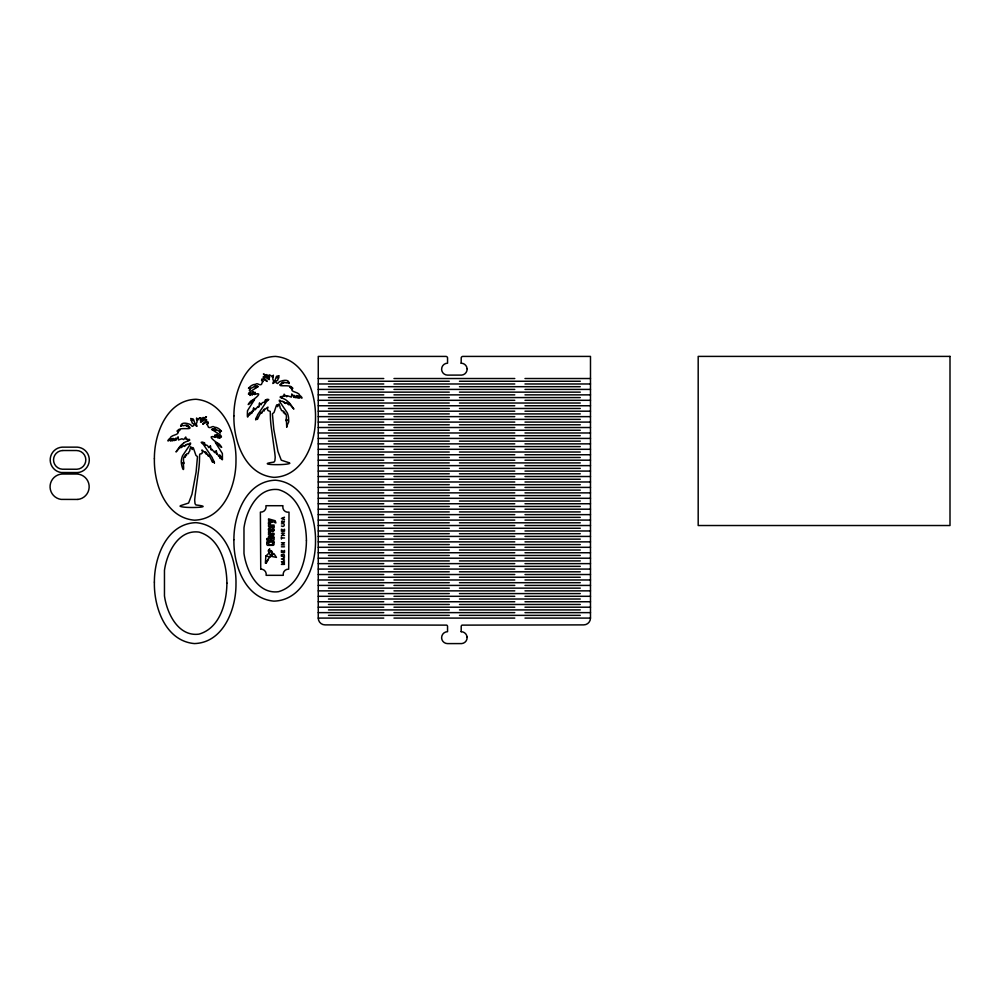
<?xml version="1.0" encoding="UTF-8"?>
<svg xmlns="http://www.w3.org/2000/svg" width="1000" height="1000" viewBox="0 0 1000 1000"><rect width="100%" height="100%" fill="white"/><g stroke="black" fill="none" stroke-linecap="round" stroke-linejoin="round"><path stroke-width="1.5" d="M461.175 363.212L461.213 357.812A1.7 1.7 0 0 1 462.887 356.413L590.487 356.413L590.487 618.088A6.8 6.8 0 0 1 583.688 624.888L462.038 625.125A1.7 1.7 0 0 0 461.213 626.3L461.175 631.7M284.462 403.05L285.375 402.962A3.562 3.562 0 0 1 285.525 403.512L286.725 402.438L287.538 403.825A1.975 1.975 0 0 0 287.925 404.212L288.263 404.425A7.25 7.25 0 0 1 288.9 404.825L288.7 403.137L293.863 409.087L290.163 403.825A25.838 25.838 0 0 0 286.975 400.775L286.212 400.188A17.65 17.65 0 0 0 285.188 399.462L282.025 397.975M188.137 440.2L187.712 439.062L186.3 439.3M283.637 396.287L284.35 395.863M185.125 456.975L185.113 456.725A4.288 4.288 0 0 0 184.963 456.112L185.35 454.988M203.512 442.9L204.1 443.988L204.45 442.625L204.975 444.663A7.825 7.825 0 0 0 205.05 445.25L205.387 445.387M204.55 452.275L205.225 452.425A6.5 6.5 0 0 1 205.5 453.013L205.6 453.462A2.263 2.263 0 0 0 205.712 453.85L205.85 453.713A3.188 3.188 0 0 0 205.712 453.288L205.525 451.987L206.35 452.6A7.175 7.175 0 0 1 206.625 453.325L206.75 453.913M263.225 379.575L263.188 378.888L264.137 379.625M286.812 396.587L286.85 395.788L287.938 395.9A6.388 6.388 0 0 1 288.775 396.213L291.025 396.962A2.087 2.087 0 0 1 291.375 397.175L291.788 393.95L292.938 395.6A18.637 18.637 0 0 0 293.562 396.675C295.025 399.588 293.113 393.175 294.475 395.975A17.763 17.763 0 0 0 294.9 396.975L295.375 397.725L295.438 396.175L297.213 398.062L296.875 395.5L297.725 396.6A6.8 6.8 0 0 0 298.475 397.638L299.262 398.237L298.85 397.45A7.45 7.45 0 0 1 298.2 395.938L299.5 396.587A18.613 18.613 0 0 0 300.512 397.488C303.587 399.45 301.462 396.488 299.862 395.45C298.913 391.825 290.963 392.312 291.85 389.312M265.85 556.075L265.387 563.175L271.9 554.012L271.312 550.95L265.85 556.075L270.2 556.962M216.3 450.875L216.725 452.762A9.438 9.438 0 0 0 216.55 453.762L216.75 454.3A2.775 2.775 0 0 0 216.962 453.725M216.287 451.138L216.275 451.262A14.612 14.612 0 0 1 216.163 452.175L216.038 453L215.025 451.188L214.725 452.612L212.512 450.037A5.25 5.25 0 0 0 212.125 449.375L211.438 449.35A2.375 2.375 0 0 1 211.262 450L210.8 449.312A36.962 36.962 0 0 1 210.725 448.075A28.038 28.038 0 0 0 210.613 446.575L210.325 445.688L210.037 446.488A6.575 6.575 0 0 1 209.9 447.413L208.575 447.537A1.7 1.7 0 0 1 208.738 447.038C208.238 447.275 207.55 444.487 205.575 445.125M204.5 452.2L201.95 449.975A8.213 8.213 0 0 0 202.138 450.5L202.312 451.087A6.575 6.575 0 0 1 202.425 452L202.025 453.263A4.412 4.412 0 0 1 201.575 453.55L201.575 453.55M249.438 390.363L249.475 390.1A2.075 2.075 0 0 1 249.725 389.688L249.662 387.7A6.725 6.725 0 0 0 249.05 387.987L248.45 388.275L250.512 386.275A33.525 33.525 0 0 1 251.1 385.875A20.838 20.838 0 0 1 252.162 385.213L253.588 384.637A6.7 6.7 0 0 1 254.488 384.487C256.675 384.513 255.775 382.775 259.1 384.487A13.95 13.95 0 0 0 260.212 384.775L261.4 384.5A15.925 15.925 0 0 0 261.9 383.3L262.175 382.7A2.225 2.225 0 0 1 262.512 382.25L263.038 381.362M273.263 554.263L271.562 550.913L269.4 550.363L269.675 548.812L268.225 550.938L270.837 556.25L276.45 557.4L273.988 553.675L270.837 556.25M197.887 418.6L197.725 420.312L196.562 418.013L196.588 419.212A8.9 8.9 0 0 0 196.812 420.425A15.35 15.35 0 0 1 197.113 421.812L196.275 423.837L196.762 425.775A12.6 12.6 0 0 1 197.013 426.337L195.8 425.637L193.562 419.588A2.625 2.625 0 0 0 193.287 419.263A2.975 2.975 0 0 0 192.875 418.938L192.525 418.975A10.987 10.987 0 0 0 192.862 419.675L193.025 420.6L192.113 419.712A18.162 18.162 0 0 1 191.513 418.875C189.338 417 193.05 421.712 191 420.513M287.137 425.55L286.725 427.275L286.488 421.712A18.95 18.95 0 0 1 286.913 420.438L286.962 420.325M287.238 425.075L288.738 421.863L288.562 417.7A19.412 19.412 0 0 0 287.337 412.912L279.325 401.1A12.125 12.125 0 0 1 279.337 400.188L279.975 400.288A2.763 2.763 0 0 0 280.087 401L280.575 401.388M287.162 419.812L285.75 420.675L285.9 419.95A5.15 5.15 0 0 0 286.087 419.288C286.675 418.762 286.65 412.312 284.775 413.888A4.288 4.288 0 0 1 284.925 413.275L284.538 412.137M284.375 395.85L284.125 394.175L284.925 395.175A8.525 8.525 0 0 0 285.462 395.9L286.775 396.625M280.663 401.175L282.738 401.225A1.775 1.775 0 0 1 282.787 401.625C283.438 402.775 284.1 400.913 284.462 402.262A5.4 5.4 0 0 0 284.45 402.938M284.363 412.475L283.463 412.85A19.4 19.4 0 0 1 283.45 412.113C283.3 410.288 282.812 411.025 281.588 410.662C281.25 410.037 281.05 408.713 280.062 407.987A3.538 3.538 0 0 1 280.087 406.95L279.525 405.225M255.837 387.575L256.025 387.362A11.812 11.812 0 0 1 256.6 386.825L257.275 385.825L256.163 386.262A20.712 20.712 0 0 0 254.938 387.013C256.425 384.113 253.738 387.55 250.888 388.288A7.612 7.612 0 0 0 249.775 389.925L249.513 390.35M199.737 418.2L199.025 418.65M217.05 453.5L218.6 455.95A2.125 2.125 0 0 0 218.738 456.413L219.775 454.837L219.925 458.288L220.775 456.188L221.375 459.162L222.438 459.762L222.387 453.6A47.587 47.587 0 0 0 221.438 451.975L215.35 442.488L217.075 443.4A8.8 8.8 0 0 1 217.787 444.312L217.95 444.55M198.975 418.55L197.938 418.65M268.412 559.275L266.188 563.237L266.188 562.15M251.938 401.712L252.1 401.475A8.8 8.8 0 0 1 252.812 400.562L254.537 399.637L248.45 409.137A47.587 47.587 0 0 0 247.5 410.75C246.688 425.8 249.513 408.225 249.55 415.037C249.963 414.162 249.838 410.462 251.15 413.562A2.125 2.125 0 0 0 251.287 413.1L251.962 412.863M190.425 448.025L189.8 449.8A3.538 3.538 0 0 1 189.825 450.838C188.975 451.763 188.575 452.775 188.388 453.638C187.1 453.663 186.6 453.325 186.438 454.963A19.4 19.4 0 0 1 186.425 455.688L185.525 455.312M191.612 421.287L192.362 423.375A3.262 3.262 0 0 1 194.163 424.3L193.975 425.337A2.775 2.775 0 0 0 193.512 425.725L192.512 426.312A1.45 1.45 0 0 1 192.125 426.275L190.562 424.688A11.538 11.538 0 0 0 189.513 424.2C185.438 422.675 181.812 422.562 180.875 425.312M251.663 402.05L248.2 404.562L249.175 403A18.425 18.425 0 0 1 249.963 402.013A13.137 13.137 0 0 1 251.062 400.887C253.337 400.05 261.863 393.4 257.5 393.713A3.9 3.9 0 0 0 256.7 393.875L254.475 394.5A9.3 9.3 0 0 1 255.087 393.587A5.863 5.863 0 0 0 255.362 393.175L253.988 393.85C257.913 388.7 249.45 397.475 252.725 394.338A1.363 1.363 0 0 0 252.987 393.988L252.712 393.4A15.862 15.862 0 0 1 253.113 392.762L253.275 391.625A9.838 9.838 0 0 0 252.75 392.15L252.288 392.675A23.537 23.537 0 0 0 251.675 393.387L250.538 394.85A15.175 15.175 0 0 1 250.175 395.288L249.938 395.438A5.65 5.65 0 0 1 250.263 394.988L250.438 394.162A6.062 6.062 0 0 0 249.887 394.487L249.462 394.4A12.3 12.3 0 0 1 250 393.625L250.637 392.337L248.863 393.85A10.113 10.113 0 0 1 248.562 394.288L248.475 393.975A6.625 6.625 0 0 1 248.762 393.325A4.025 4.025 0 0 1 248.975 392.938A4.5 4.5 0 0 1 249.838 391.938L258.3 386.438L256.537 387.137A9.087 9.087 0 0 1 256.188 387.388L255.85 387.587M206.85 424.212L207.375 425.1A2.225 2.225 0 0 1 207.712 425.55L207.987 426.15A15.925 15.925 0 0 0 208.487 427.337L209.675 427.612A13.95 13.95 0 0 0 210.787 427.337C214.163 425.613 213.3 427.312 215.4 427.337A6.7 6.7 0 0 1 216.3 427.475L217.725 428.062A20.838 20.838 0 0 1 218.787 428.725A33.525 33.525 0 0 1 219.375 429.125L221.45 431.175M278.863 377.762C276.837 378.85 280.475 374.375 278.375 376.037A18.162 18.162 0 0 1 277.775 376.863L276.863 377.762L277.025 376.825A10.987 10.987 0 0 0 277.362 376.125L277.013 376.087A2.975 2.975 0 0 0 276.6 376.425A2.625 2.625 0 0 0 276.325 376.75L274.088 382.788L272.875 383.488A12.6 12.6 0 0 1 273.125 382.925L273.612 380.988L272.775 378.963A15.35 15.35 0 0 1 273.075 377.575A8.9 8.9 0 0 0 273.3 376.362L273.325 375.175C272.3 379.35 271.962 375.213 270.15 375.363A1.688 1.688 0 0 0 269.713 374.925C267.525 374.05 270.988 378.95 268.962 376.962A17.3 17.3 0 0 1 268.562 376.337L266.725 374.588A2.85 2.85 0 0 1 266.163 374.95L265.312 374.913A16.312 16.312 0 0 1 264.538 374.475L263.412 373.988L267.787 377.075A4.8 4.8 0 0 1 268.275 377.512A6.875 6.875 0 0 1 268.625 377.9A4.988 4.988 0 0 1 268.975 378.375C271.3 382.725 263.062 373.775 263.163 377.325A24.112 24.112 0 0 0 263.863 377.975L266.65 380.675A4.462 4.462 0 0 1 267.162 381.425L264.262 379.725M189.513 427.175L188.675 426.788A11.225 11.225 0 0 1 187.925 426.8L187.95 426.575A2.387 2.387 0 0 0 188.363 426.4L188.5 425.688A7.05 7.05 0 0 0 187.975 425.737A5.95 5.95 0 0 0 187.1 425.925L186.825 426.012A3.287 3.287 0 0 1 186.25 426.112L187.312 425.175L185.763 425.163A11.85 11.85 0 0 0 184.425 425.462A14.663 14.663 0 0 1 183.3 425.75L182.587 425.238L181.088 426.225M205.625 422.575L202.725 424.275A4.462 4.462 0 0 1 203.238 423.525L206.025 420.825A24.112 24.112 0 0 0 206.725 420.175C206.863 416.775 198.663 425.238 200.912 421.225A4.988 4.988 0 0 1 201.262 420.75A6.875 6.875 0 0 1 201.612 420.35A4.8 4.8 0 0 1 202.1 419.925L206.488 416.788L205.35 417.325A16.312 16.312 0 0 1 204.575 417.75L203.725 417.8A2.85 2.85 0 0 1 203.15 417.438L201.325 419.175A17.3 17.3 0 0 1 200.925 419.812C199.037 421.863 202.3 416.838 200.175 417.775A1.688 1.688 0 0 0 199.737 418.2M183.675 443.038L182.913 443.625A25.838 25.838 0 0 0 179.725 446.662L176.025 451.938L181.188 445.975L180.9 447.725A7.25 7.25 0 0 1 181.625 447.275L181.962 447.062A1.975 1.975 0 0 0 182.35 446.675L183.212 445.275L184.338 446.438A3.562 3.562 0 0 1 184.513 445.812L185.438 445.788A5.4 5.4 0 0 0 185.413 445.112C185.787 443.762 186.45 445.625 187.1 444.475A1.775 1.775 0 0 1 187.15 444.075L189.225 444.012M205.787 422.45L206.7 421.737L206.838 422.438A10.4 10.4 0 0 0 207.438 422.2A4.562 4.562 0 0 1 208.162 421.975L208.275 423.638L207.125 424.012M180.837 426.4L180.65 425.637M206.8 453.988L208.088 455.438A12.325 12.325 0 0 0 208.238 456.05L208.337 456.112A7.575 7.575 0 0 0 208.35 455.55L208.75 455.087A7.075 7.075 0 0 1 209.075 455.662L209.288 456.05A35.288 35.288 0 0 0 210.4 457.887L212.525 462.238L212.738 461L214.438 462.9M280.788 396.562L281.25 396.838A2.075 2.075 0 0 1 281.488 397.2L282.25 396.188L283.562 396.425M289.312 382.738L289.05 383.55M284.5 519.663L281.413 518.45L284.5 517.225M284.5 560.2L281.413 558.975L284.5 557.75M278.538 377.925L277.525 380.525A3.262 3.262 0 0 0 275.725 381.45L275.912 382.5A2.775 2.775 0 0 1 276.375 382.875L277.375 383.475A1.45 1.45 0 0 0 277.762 383.425L279.325 381.838A11.538 11.538 0 0 1 280.375 381.362C284.35 379.837 288.263 379.738 289.012 382.463M280.6 384.625L280.5 384.65A3.912 3.912 0 0 1 280.038 384.663C278.438 387.137 289.75 384.225 291.95 387.4A4.975 4.975 0 0 1 292.863 388.363L289.762 386.912L291.512 388.787A19.988 19.988 0 0 1 291.925 389.075L292.175 389.288M190.637 448.062L190.7 446.75L191.125 447.3A3.1 3.1 0 0 0 191.475 447.887L192.125 448.862A1.75 1.75 0 0 1 192.25 449.525L192.537 448.013A20.712 20.712 0 0 1 192.6 447.5L193.375 448.113A32.362 32.362 0 0 0 193.663 448.825L195.888 455.262A2.85 2.85 0 0 1 196.137 455.575L197.488 456.6L196.088 472.188L191.962 494.275L188.6 503.038L180.538 505.675A4.938 4.938 0 0 0 180.037 506.138C182.45 508.612 217.938 507.4 195.95 504.975A4.975 4.975 0 0 1 195.512 504.412A5.825 5.825 0 0 0 195.037 503.775L194.675 500.175A160.588 160.588 0 0 1 195.125 495.662L198.888 468.288A131.938 131.938 0 0 0 199.438 461.7L199.662 454.25L200.825 453.812A16.262 16.262 0 0 1 201.2 453.675L201.462 453.6M188.212 440.238L188.4 440.05A2.075 2.075 0 0 1 188.637 439.688L189.175 439.425M187.987 440.913L189.638 440.288L189.537 439.45M178.025 432.163C178.925 435.163 170.975 434.675 170.025 438.288C168.425 439.325 166.363 442.275 169.375 440.337A18.613 18.613 0 0 0 170.387 439.438L171.688 438.787A7.45 7.45 0 0 1 171.038 440.3L170.625 441.087L171.4 440.487A6.8 6.8 0 0 0 172.162 439.45L173.012 438.338L172.662 440.913L174.45 439.025L174.5 440.55L174.975 439.812A17.763 17.763 0 0 0 175.413 438.812C176.762 436.037 174.875 442.413 176.325 439.513A18.637 18.637 0 0 0 176.938 438.438L178.1 436.8L178.512 440.012A2.087 2.087 0 0 1 178.863 439.812L181.112 439.062A6.388 6.388 0 0 1 181.95 438.75L183.637 439.55L184.425 438.75A8.525 8.525 0 0 0 184.95 438.013L185.763 437.025L186.262 439.288M283.562 522.85C286.775 518.4 279.363 525.062 282.188 520.775M279.188 405.163L279.113 403.875L278.762 404.45A3.1 3.1 0 0 1 278.412 405.037L277.762 406.012A1.75 1.75 0 0 0 277.625 406.688L277.35 405.163A20.712 20.712 0 0 0 277.288 404.65L276.512 405.262A32.362 32.362 0 0 1 276.225 405.975L274.113 412.312A2.85 2.85 0 0 0 273.75 412.725L272.4 413.75L273.8 429.35L277.925 451.438L281.275 460.188L289.35 462.837A4.938 4.938 0 0 1 289.85 463.288C286.9 465.625 253.287 464.8 273.938 462.125A4.975 4.975 0 0 0 274.363 461.562A5.825 5.825 0 0 1 274.85 460.938L275.212 457.325A160.588 160.588 0 0 0 274.762 452.812L271 425.438A131.938 131.938 0 0 1 270.45 418.85L270.225 411.413L269.062 410.962A16.262 16.262 0 0 0 268.688 410.825L268.363 410.725A4.412 4.412 0 0 1 267.863 410.412L267.462 409.15A6.575 6.575 0 0 1 267.575 408.237L267.75 407.663A8.213 8.213 0 0 0 267.938 407.125L264.725 409.475A6.5 6.5 0 0 0 264.387 410.163L264.288 410.613A2.263 2.263 0 0 1 264.163 411L264.037 410.875A3.188 3.188 0 0 1 264.175 410.45L264.363 409.137L263.538 409.762A7.175 7.175 0 0 0 263.263 410.475L261.8 412.6A12.325 12.325 0 0 1 261.65 413.2L261.562 413.338A7.575 7.575 0 0 1 261.537 412.7L261.137 412.25A7.075 7.075 0 0 0 260.812 412.812L260.6 413.212A35.288 35.288 0 0 1 259.488 415.037L257.362 419.387C257.812 416 255.25 421.763 255.675 419.25A20.65 20.65 0 0 1 256.225 417.8L256.613 417A5.225 5.225 0 0 1 257.1 416.35L257.625 414.8A24.238 24.238 0 0 1 258.212 413.938L266.562 401.512A8.363 8.363 0 0 0 267.3 400.925L267.438 400.812A9.725 9.725 0 0 1 268.1 400.238L268.775 399.525L266.95 399.237A3.8 3.8 0 0 0 266.788 399.812L266.45 400.662A2.812 2.812 0 0 1 266.375 400.05L265.788 401.138L265.438 399.787L264.913 401.812A7.825 7.825 0 0 1 264.837 402.4L264.5 402.537M280.35 396.6L280.25 397.45L281.95 398.075M318.263 378.525L383.762 378.525M393.975 378.525L514.775 378.525M524.987 378.525L590.487 378.525M328.475 381.25L449.275 381.25M459.475 381.25L580.275 381.25M318.263 383.975L383.762 383.975M393.975 383.975L514.775 383.975M524.987 383.975L590.487 383.975M328.475 386.688L449.275 386.688M459.475 386.688L580.275 386.688M318.263 389.412L383.762 389.412M393.975 389.412L514.775 389.412M524.987 389.412L590.487 389.412M328.475 392.137L449.275 392.137M459.475 392.137L580.275 392.137M318.263 394.862L383.762 394.862M393.975 394.862L514.775 394.862M524.987 394.862L590.487 394.862M328.475 397.575L449.275 397.575M459.475 397.575L580.275 397.575M318.263 400.3L383.762 400.3M393.975 400.3L514.775 400.3M524.987 400.3L590.487 400.3M328.475 403.025L449.275 403.025M459.475 403.025L580.275 403.025M318.263 405.75L383.762 405.75M393.975 405.75L514.775 405.75M524.987 405.75L590.487 405.75M328.475 408.475L449.275 408.475M459.475 408.475L580.275 408.475M318.263 411.188L383.762 411.188M393.975 411.188L514.775 411.188M524.987 411.188L590.487 411.188M328.475 413.913L449.275 413.913M459.475 413.913L580.275 413.913M318.263 416.637L383.762 416.637M393.975 416.637L514.775 416.637M524.987 416.637L590.487 416.637M328.475 419.363L449.275 419.363M459.475 419.363L580.275 419.363M318.263 422.088L383.762 422.088M393.975 422.088L514.775 422.088M524.987 422.088L590.487 422.088M328.475 424.8L449.275 424.8M459.475 424.8L580.275 424.8M318.263 427.525L383.762 427.525M393.975 427.525L514.775 427.525M524.987 427.525L590.487 427.525M328.475 430.25L449.275 430.25M459.475 430.25L580.275 430.25M318.263 432.975L383.762 432.975M393.975 432.975L514.775 432.975M524.987 432.975L590.487 432.975M328.475 435.688L449.275 435.688M459.475 435.688L580.275 435.688M318.263 438.413L383.762 438.413M393.975 438.413L514.775 438.413M524.987 438.413L590.487 438.413M328.475 441.138L449.275 441.138M459.475 441.138L580.275 441.138M318.263 443.862L383.762 443.862M393.975 443.862L514.775 443.862M524.987 443.862L590.487 443.862M328.475 446.587L449.275 446.587M459.475 446.587L580.275 446.587M318.263 449.3L383.762 449.3M393.975 449.3L514.775 449.3M524.987 449.3L590.487 449.3M328.475 452.025L449.275 452.025M459.475 452.025L580.275 452.025M318.263 454.75L383.762 454.75M393.975 454.75L514.775 454.75M524.987 454.75L590.487 454.75M328.475 457.475L449.275 457.475M459.475 457.475L580.275 457.475M318.263 460.188L383.762 460.188M393.975 460.188L514.775 460.188M524.987 460.188L590.487 460.188M328.475 462.912L449.275 462.912M459.475 462.912L580.275 462.912M318.263 465.637L383.762 465.637M393.975 465.637L514.775 465.637M524.987 465.637L590.487 465.637M328.475 468.363L449.275 468.363M459.475 468.363L580.275 468.363M318.263 471.087L383.762 471.087M393.975 471.087L514.775 471.087M524.987 471.087L590.487 471.087M328.475 473.8L449.275 473.8M459.475 473.8L580.275 473.8M318.263 476.525L383.762 476.525M393.975 476.525L514.775 476.525M524.987 476.525L590.487 476.525M328.475 479.25L449.275 479.25M459.475 479.25L580.275 479.25M318.263 481.975L383.762 481.975M393.975 481.975L514.775 481.975M524.987 481.975L590.487 481.975M328.475 484.688L449.275 484.688M459.475 484.688L580.275 484.688M318.263 487.413L383.762 487.413M393.975 487.413L514.775 487.413M524.987 487.413L590.487 487.413M328.475 490.138L449.275 490.138M459.475 490.138L580.275 490.138M318.263 492.863L383.762 492.863M393.975 492.863L514.775 492.863M524.987 492.863L590.487 492.863M328.475 495.588L449.275 495.588M459.475 495.588L580.275 495.588M318.263 498.3L383.762 498.3M393.975 498.3L514.775 498.3M524.987 498.3L590.487 498.3M328.475 501.025L449.275 501.025M459.475 501.025L580.275 501.025M318.263 503.75L383.762 503.75M393.975 503.75L514.775 503.75M524.987 503.75L590.487 503.75M328.475 506.475L449.275 506.475M459.475 506.475L580.275 506.475M318.263 509.2L383.762 509.2M393.975 509.2L514.775 509.2M524.987 509.2L590.487 509.2M328.475 511.912L449.275 511.912M459.475 511.912L580.275 511.912M318.263 514.637L383.762 514.637M393.975 514.637L514.775 514.637M524.987 514.637L590.487 514.637M328.475 517.362L449.275 517.362M459.475 517.362L580.275 517.362M318.263 520.087L383.762 520.087M393.975 520.087L514.775 520.087M524.987 520.087L590.487 520.087M328.475 522.8L449.275 522.8M459.475 522.8L580.275 522.8M281.413 523.875C285.287 521.925 285.287 527.987 281.413 526.038M318.263 525.525L383.762 525.525M393.975 525.525L514.775 525.525M524.987 525.525L590.487 525.525M328.475 528.25L449.275 528.25M459.475 528.25L580.275 528.25M318.263 530.975L383.762 530.975M393.975 530.975L514.775 530.975M524.987 530.975L590.487 530.975M281.425 533.2L284.5 533.2M328.475 533.7L449.275 533.7M459.475 533.7L580.275 533.7M281.425 535.363L284.5 535.363M318.263 536.413L383.762 536.413M393.975 536.413L514.775 536.413M524.987 536.413L590.487 536.413M281.413 537.975L284.5 537.975M328.475 539.138L449.275 539.138M459.475 539.138L580.275 539.138M318.263 541.862L383.762 541.862M393.975 541.862L514.775 541.862M524.987 541.862L590.487 541.862M281.413 542.737L284.5 542.737L281.413 544.938L284.5 544.938M328.475 544.587L449.275 544.587M459.475 544.587L580.275 544.587M281.413 546.812L284.5 546.812M318.263 547.3L383.762 547.3M393.975 547.3L514.775 547.3M524.987 547.3L590.487 547.3M328.475 550.025L449.275 550.025M459.475 550.025L580.275 550.025M318.263 552.75L383.762 552.75M393.975 552.75L514.775 552.75M524.987 552.75L590.487 552.75M328.475 555.475L449.275 555.475M459.475 555.475L580.275 555.475M318.263 558.2L383.762 558.2M393.975 558.2L514.775 558.2M524.987 558.2L590.487 558.2M328.475 560.913L449.275 560.913M459.475 560.913L580.275 560.913M284.5 561.75L281.413 561.75L284.5 563.075L281.413 564.4L284.5 564.4M318.263 563.638L383.762 563.638M393.975 563.638L514.775 563.638M524.987 563.638L590.487 563.638M328.475 566.362L449.275 566.362M459.475 566.362L580.275 566.362M318.263 569.087L383.762 569.087M393.975 569.087L514.775 569.087M524.987 569.087L590.487 569.087M328.475 571.8L449.275 571.8M459.475 571.8L580.275 571.8M318.263 574.525L383.762 574.525M393.975 574.525L514.775 574.525M524.987 574.525L590.487 574.525M328.475 577.25L449.275 577.25M459.475 577.25L580.275 577.25M318.263 579.975L383.762 579.975M393.975 579.975L514.775 579.975M524.987 579.975L590.487 579.975M328.475 582.7L449.275 582.7M459.475 582.7L580.275 582.7M318.263 585.413L383.762 585.413M393.975 585.413L514.775 585.413M524.987 585.413L590.487 585.413M328.475 588.138L449.275 588.138M459.475 588.138L580.275 588.138M318.263 590.862L383.762 590.862M393.975 590.862L514.775 590.862M524.987 590.862L590.487 590.862M328.475 593.587L449.275 593.587M459.475 593.587L580.275 593.587M318.263 596.3L383.762 596.3M393.975 596.3L514.775 596.3M524.987 596.3L590.487 596.3M328.475 599.025L449.275 599.025M459.475 599.025L580.275 599.025M318.263 601.75L383.762 601.75M393.975 601.75L514.775 601.75M524.987 601.75L590.487 601.75M328.475 604.475L449.275 604.475M459.475 604.475L580.275 604.475M318.263 607.2L383.762 607.2M393.975 607.2L514.775 607.2M524.987 607.2L590.487 607.2M328.475 609.913L449.275 609.913M459.475 609.913L580.275 609.913M318.263 612.638L383.762 612.638M393.975 612.638L514.775 612.638M524.987 612.638L590.487 612.638M328.475 615.363L449.275 615.363M459.475 615.363L580.275 615.363M467.113 368.65L467.113 369.15A5.95 5.95 0 0 1 461.675 375.1L447.575 375.112A5.95 5.95 0 0 1 441.637 369.675L441.637 369.188A5.95 5.95 0 0 1 447.55 363.2L447.55 357.812A1.7 1.7 0 0 0 445.863 356.413L318.263 356.413L318.263 618.088L383.762 618.088M393.975 618.088L514.775 618.088M524.987 618.088L590.487 618.088M177.8 432.188L177.963 431.925A19.988 19.988 0 0 1 178.375 431.637L180.075 429.712L177.025 431.213A4.975 4.975 0 0 1 177.938 430.25C180.025 427.025 191.475 430.075 189.85 427.512A3.912 3.912 0 0 1 189.387 427.488L189.288 427.475M263.15 379.625L263.05 379.588A10.4 10.4 0 0 1 262.45 379.35A4.562 4.562 0 0 0 261.725 379.125L261.613 380.788L262.762 381.163M268.5 550.1L269.4 550.363M221.363 431.175L220.837 430.825A6.725 6.725 0 0 0 220.225 430.55L220.175 432.537A2.075 2.075 0 0 1 220.413 432.95L220.113 432.775A7.612 7.612 0 0 0 219 431.138L214.525 428.587L215.738 430.425L214.95 429.862A20.712 20.712 0 0 0 213.725 429.113L212.562 428.738L213.287 429.663A11.812 11.812 0 0 1 213.863 430.213L213.8 430.3A9.087 9.087 0 0 1 213.35 429.988L211.575 429.338L220.05 434.787A4.5 4.5 0 0 1 220.912 435.788A4.025 4.025 0 0 1 221.125 436.163A6.625 6.625 0 0 1 221.412 436.825L221.325 437.137A10.113 10.113 0 0 1 221.025 436.7L219.25 435.188L219.887 436.475A12.3 12.3 0 0 1 220.425 437.238L220 437.337A6.062 6.062 0 0 0 219.45 437.013L219.625 437.825A5.65 5.65 0 0 1 219.95 438.288L219.713 438.137A15.175 15.175 0 0 1 219.35 437.7L218.212 436.238A23.537 23.537 0 0 0 217.6 435.513L217.138 435A9.838 9.838 0 0 0 216.612 434.462L216.775 435.613A15.862 15.862 0 0 1 217.175 436.238L217.3 436.475M217.275 436.488L218.312 438L217.162 437.188A1.363 1.363 0 0 1 216.9 436.838L214.925 434.875L215.888 436.688L214.525 436.025A5.863 5.863 0 0 0 214.8 436.425A9.3 9.3 0 0 1 215.413 437.35L213.188 436.712A3.9 3.9 0 0 0 212.387 436.562C208.012 436.362 216.537 442.8 218.825 443.738A13.137 13.137 0 0 1 219.913 444.862A18.425 18.425 0 0 1 220.712 445.838L221.688 447.413L218.162 444.85M288.8 383.375L287.3 382.4L286.588 382.9A14.663 14.663 0 0 1 285.462 382.625A11.85 11.85 0 0 0 284.125 382.312L282.562 382.325L283.637 383.263A3.287 3.287 0 0 1 283.062 383.162L282.875 383.113A5.95 5.95 0 0 0 281.913 382.9A7.05 7.05 0 0 0 281.488 382.85L281.525 383.55A2.387 2.387 0 0 0 281.938 383.738L281.962 383.963A11.225 11.225 0 0 1 281.212 383.938L280.363 384.325M185.037 457.038C183.412 454.663 183.088 461.987 183.8 462.137A5.15 5.15 0 0 0 183.988 462.8L184.137 463.525L182.725 462.663M264.312 402.275C262.387 401.925 261.537 403.925 261.15 404.188A1.7 1.7 0 0 1 261.3 404.688L259.988 404.562A6.575 6.575 0 0 1 259.85 403.65L259.562 402.85L259.275 403.725A28.038 28.038 0 0 0 259.163 405.225A36.962 36.962 0 0 1 259.088 406.463L258.65 407.225A2.375 2.375 0 0 1 258.463 406.6L257.762 406.538A5.25 5.25 0 0 0 257.362 407.188L255.212 409.75L254.85 408.338L253.85 410.163L253.725 409.325A14.612 14.612 0 0 1 253.612 408.413L253.6 408.3M189.35 444.3L189.8 443.85A2.763 2.763 0 0 0 189.913 443.125L190.55 443.025A12.125 12.125 0 0 1 190.55 443.938L182.55 455.763A19.412 19.412 0 0 0 181.325 460.55C180.688 464.263 184.65 476.2 183.4 464.55A18.95 18.95 0 0 0 182.975 463.288L182.925 463.162M252.838 410.65L251.625 411.662L251.938 412.762M187.875 440.875L184.7 442.312A17.65 17.65 0 0 0 183.675 443.038M273.988 542.112L274.05 544.362A1.825 1.825 0 0 1 273.263 545.325L267.663 545.388A1.837 1.837 0 0 1 266.8 544.5L266.75 542.25A1.825 1.825 0 0 1 267.538 541.287L273.137 541.225A1.837 1.837 0 0 1 274 542.112M214.45 462.887L214.213 462.1A20.65 20.65 0 0 0 213.65 460.65L213.275 459.85A5.225 5.225 0 0 0 212.787 459.188L212.262 457.65A24.238 24.238 0 0 0 211.675 456.775L203.325 444.363A8.363 8.363 0 0 1 202.587 443.775L202.45 443.65A9.725 9.725 0 0 0 201.788 443.088L201.163 442.3L202.938 442.088A3.8 3.8 0 0 1 203.1 442.663L203.45 443.462A2.812 2.812 0 0 0 203.512 442.9M253.588 408.025L253.162 409.913A9.438 9.438 0 0 1 253.337 410.925L253.137 411.45A2.775 2.775 0 0 1 252.925 410.887M467.113 637.137L467.113 637.638A5.95 5.95 0 0 1 461.675 643.587L447.575 643.6A5.95 5.95 0 0 1 441.637 638.162L441.637 637.675A5.95 5.95 0 0 1 447.55 631.688L447.55 626.3A1.7 1.7 0 0 0 446.725 625.125L325.062 624.888A6.8 6.8 0 0 1 318.263 618.088M284.5 529.212L284.5 531.2L281.438 531.2L281.438 529.212M284.5 550.45L284.5 552.438L281.438 552.438L281.438 550.45M283.525 517.612L283.525 519.288M283.525 558.138L283.525 559.812M282.925 529.388L282.925 531.2M282.925 550.612L282.925 552.438M282.787 533.2L282.787 535.363M281.413 536.85L281.413 539.075M461.163 363.212A5.95 5.95 0 0 1 467.088 368.65M461.163 631.7A5.95 5.95 0 0 1 467.088 637.137M154.388 458.725C153.787 483.825 165.463 517.638 194.387 520.188C223.45 519.35 236.163 485.65 235.975 460.737C236.575 435.625 224.9 401.812 195.975 399.263C166.925 400.112 154.2 433.8 154.388 458.725M154.388 582.112C153.787 607.212 165.463 641.025 194.387 643.575C223.45 642.725 236.163 609.038 235.975 584.113C236.575 559.012 224.9 525.2 195.975 522.65C166.925 523.5 154.2 557.188 154.388 582.112M226.9 583.112C226.713 602.587 220.062 628.088 198.975 634.138C178.188 636.9 166.838 613.15 164.462 595.875L164.462 570.35C166.838 553.075 178.188 529.325 198.975 532.087C220.062 538.138 226.713 563.638 226.9 583.112M233.912 415.875C233.312 440.975 244.988 474.8 273.913 477.35C302.962 476.5 315.688 442.8 315.5 417.887C316.1 392.788 304.425 358.963 275.5 356.413C246.438 357.262 233.725 390.962 233.912 415.875M233.912 539.663C233.312 564.763 244.988 598.587 273.913 601.138C302.962 600.288 315.688 566.587 315.5 541.675C316.1 516.575 304.425 482.75 275.5 480.2C246.438 481.05 233.725 514.75 233.912 539.663M306.425 540.675C306.238 560.15 299.587 585.638 278.5 591.7C257.712 594.45 246.35 570.7 243.975 553.425L243.975 527.913C246.35 510.637 257.712 486.887 278.5 489.637C299.587 495.7 306.238 521.188 306.425 540.675M269.762 523.812L270.387 525.025L274.062 525.075L274.062 526.487L268.538 526.487L268.538 525.138C269.925 525.725 266.762 522.263 269.762 523.812M269.762 532.163L270.387 533.375L274.062 533.425L274.062 534.85L268.538 534.85L268.538 533.488C269.925 534.087 266.762 530.612 269.762 532.163M274.85 522.525L275.875 522.888L275.225 520.737L268.538 518.862L268.538 520.275L272.362 521.013L268.538 521.838L268.538 523.312L274.062 521.763L274.85 522.525M268.412 537.137L269.05 538.562L266.737 538.562L266.737 539.975L274.062 539.975L274.062 538.625C275.738 536.675 269.85 533.612 268.412 537.137M274.212 530.275L273.188 531.538A2.175 2.175 0 0 1 272.625 531.613L271.288 531.087L270.175 528.862L269.363 529.513L270.238 531.438L269.3 531.287A1.338 1.338 0 0 1 268.775 530.875L268.4 529.7A4.675 4.675 0 0 1 268.425 528.925L269.413 527.575L273.6 527.463A1.688 1.688 0 0 0 274.062 527.325L273.488 528.85L274.212 530.275M267.688 543.15C273.238 548.462 275.625 538.8 267.688 543.15M273.238 529.725C270.95 531.6 271.762 526.912 273.238 529.725M273.125 537.812C269.088 540.837 268.938 534.738 273.125 537.812M281.438 554.9L281.413 556.25L284.5 556.25L283.938 554.188L281.438 554.9M260.738 569.175L260.387 512.1A5.138 5.138 0 0 0 265.912 505.712L282.987 505.712A4.963 4.963 0 0 0 282.85 506.4A5.138 5.138 0 0 0 289.012 512.125L288.675 569.175A5.15 5.15 0 0 0 283.275 575.325L266.125 575.325A5.15 5.15 0 0 0 260.738 569.163M78.025 472.562L61.225 472.525A12.763 12.763 0 0 1 62.05 447.15L77.35 447.15A12.763 12.763 0 0 1 78.025 472.562M77.9 499.438L61.087 499.4A12.763 12.763 0 0 1 61.925 474.025L77.213 474.025A12.763 12.763 0 0 1 77.9 499.438M62.862 450.525L62.275 450.55A9.35 9.35 0 0 0 53.537 459.875A9.35 9.35 0 0 0 62.263 469.212L76.988 469.237A9.363 9.363 0 0 0 85.825 459.65A9.363 9.363 0 0 0 76.525 450.525L62.862 450.525M950 356.4L698.188 356.4L698.188 525.525L950 525.525L950 356.4"/></g></svg>
